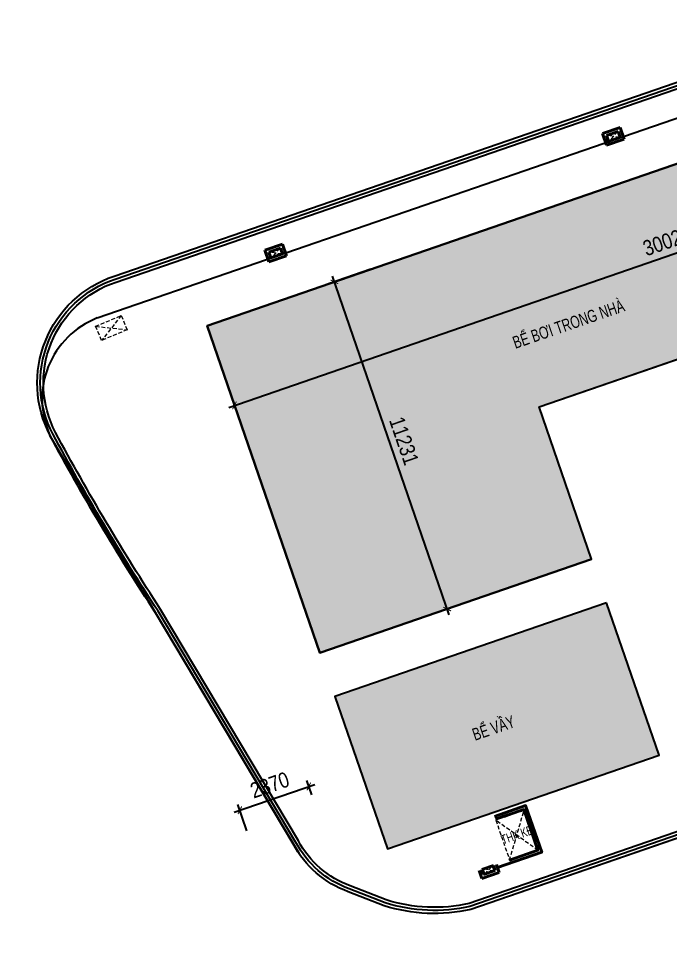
# Model space of a CAD drawing. Header units: millimetres. Extents: x -361611864 to 361244677, y -284134798 to 284403648.
# Drawn here: x -108329 to -87152, y 22373 to 52144 of the extents above; entities that cross this region are included whole.
import ezdxf
from ezdxf.enums import TextEntityAlignment as Align
from ezdxf.xclip import XClip

# ---------------------------------------------------------------- set-up
doc = ezdxf.new("R2010")
doc.units = ezdxf.units.MM
doc.header["$MEASUREMENT"] = 0
doc.header["$XCLIPFRAME"] = 0
doc.linetypes.add('HIDDEN', pattern=[0.375, 0.25, -0.125])
doc.layers.add('A-COLUMN UPDATE', color=7, linetype='Continuous', true_color=0xff1f1f)
doc.layers.add('Xref_ST_MBDV Cot vach 30.7.2022$0$Xref_ST_MBDV Cot vach 30.7.2022|Xref_ST_MBDV Cot vach 30.7.2022|Xref_ST_MBDV Cot vach 30.7.2022|Xref_ST_MBDV Cot vach 30.7.2022|A-REVCLOUD', color=7, linetype='Continuous', true_color=0xfa291e)
for name, color, linetype in [('A-GLAZ', 135, 'Continuous'), ('KT-Net manh', 139, 'Continuous'), ('KT-Text', 7, 'Continuous'), ('TNG', 50, 'Continuous'), ('Xref_ST_MBDV Cot vach 30.7.2022$0$KT-Dim', 8, 'Continuous'), ('Xref_ST_MBDV Cot vach 30.7.2022$0$KT-Text', 7, 'Continuous')]:
    doc.layers.add(name, color=color, linetype=linetype)
for name, color, linetype, lineweight in [('KT-Kich thuoc', 159, 'Continuous', 18), ('KT-lomo nuoc', 3, 'HIDDEN', 5), ('KT-Net cat', 1, 'Continuous', 40), ('SPE-MEP-HVAC', 140, 'Continuous', 0)]:
    doc.layers.add(name, color=color, linetype=linetype, lineweight=lineweight)
doc.styles.add('Arial', font='arial.ttf', dxfattribs={"width": 0.7})
doc.styles.add('Xref_ST_MBDV Cot vach 30.7.2022$0$Arial', font='arial.ttf', dxfattribs={"width": 0.7})
doc.styles.add('Xref_ST_MBDV Cot vach 30.7.2022$0$Arial Narrow', font='ARIALN.TTF')
doc.dimstyles.new('Xref_ST_MBDV Cot vach 30.7.2022$0$ccu12-200', dxfattribs={"dimscale": 200, "dimtxt": 2.5, "dimasz": 1, "dimexe": 1, "dimexo": 2, "dimgap": 1, "dimtad": 1, "dimdec": 0, "dimdsep": 46, "dimtxsty": 'Xref_ST_MBDV Cot vach 30.7.2022$0$Arial Narrow', "dimblk": 'Xref_ST_MBDV Cot vach 30.7.2022$0$_ARCHTICK', "dimcen": -1, "dimdle": 1, "dimclrd": 256, "dimclre": 256, "dimclrt": 3, "dimadec": 0, "dimazin": 2, "dimtfac": 0.1, "dimtdec": 0, "dimtmove": 0, "dimatfit": 1, "dimldrblk": 'Xref_ST_MBDV Cot vach 30.7.2022$0$_ARCHTICK', "dimfxl": 1, "dimtvp": 0.833333, "dimtolj": 1, "dimtzin": 12, "dimarcsym": 0})

# ---------------------------------------------------------------- blocks, each defined once
blk = doc.blocks.new('Xref_ST_MBDV Cot vach 30.7.2022$0$_ARCHTICK')
at = {"color": 0, "linetype": 'ByBlock', "const_width": 0.15}
blk.add_lwpolyline([(-0.5, -0.5), (0.5, 0.5)], dxfattribs=at)
blk = doc.blocks.new('*D187')
at = {"layer": 'Defpoints', "color": 0, "transparency": 16777216}
for p in [(-98898, 27217), (-98674, 26568, 0), (-100776, 25396)]:
    blk.add_point(p, dxfattribs=at)
at = {"layer": 'Xref_ST_MBDV Cot vach 30.7.2022$0$KT-Dim', "lineweight": -2, "transparency": 16777216}
for p, q in [((-98804, 26946), (-98963, 27406)), ((-101327, 26379), (-98709, 27282)), ((-100907, 25774), (-101203, 26633))]:
    blk.add_line(p, q, dxfattribs=at)
at = {"layer": 'Xref_ST_MBDV Cot vach 30.7.2022$0$KT-Dim', "lineweight": -2, "transparency": 16777216, "xscale": 200, "yscale": 200, "zscale": 200}
for p, rotation in [((-98898, 27217), 19.03457722453483), ((-101138, 26444), 199.0345772245348)]:
    blk.add_blockref('Xref_ST_MBDV Cot vach 30.7.2022$0$_ARCHTICK', p, dxfattribs=dict(at, rotation=rotation))
at = {"layer": 'Xref_ST_MBDV Cot vach 30.7.2022$0$KT-Dim', "color": 3, "transparency": 16777216, "insert": (-100167, 27261), "char_height": 500, "attachment_point": 5, "rotation": 19.0346, "style": 'Xref_ST_MBDV Cot vach 30.7.2022$0$Arial Narrow'}
blk.add_mtext('\\A1;2370', dxfattribs=at)
blk = doc.blocks.new('*D188')
at = {"layer": 'Defpoints', "color": 0, "transparency": 16777216}
for p in [(-72930, 49381), (-72930, 49381), (-101312, 39583)]:
    blk.add_point(p, dxfattribs=at)
at = {"layer": 'Xref_ST_MBDV Cot vach 30.7.2022$0$KT-Dim', "lineweight": -2, "transparency": 16777216}
for p, q in [((-73061, 49759), (-72995, 49570)), ((-101501, 39517), (-72741, 49447)), ((-101442, 39961), (-101377, 39772))]:
    blk.add_line(p, q, dxfattribs=at)
at = {"layer": 'Xref_ST_MBDV Cot vach 30.7.2022$0$KT-Dim', "lineweight": -2, "transparency": 16777216, "xscale": 200, "yscale": 200, "zscale": 200}
for p, rotation in [((-72930, 49381), 19.04713795326904), ((-101312, 39583), 199.047137953269)]:
    blk.add_blockref('Xref_ST_MBDV Cot vach 30.7.2022$0$_ARCHTICK', p, dxfattribs=dict(at, rotation=rotation))
at = {"layer": 'Xref_ST_MBDV Cot vach 30.7.2022$0$KT-Dim', "color": 3, "transparency": 16777216, "insert": (-87269, 44912), "char_height": 500, "attachment_point": 5, "rotation": 19.0471, "style": 'Xref_ST_MBDV Cot vach 30.7.2022$0$Arial Narrow'}
blk.add_mtext('\\A1;30026', dxfattribs=at)
blk = doc.blocks.new('*D189')
at = {"layer": 'Defpoints', "color": 0, "transparency": 16777216}
for p in [(-96509, 44130), (-98069, 43592), (-92849, 33512)]:
    blk.add_point(p, dxfattribs=at)
at = {"layer": 'Xref_ST_MBDV Cot vach 30.7.2022$0$KT-Dim', "lineweight": -2, "transparency": 16777216}
for p, q in [((-96887, 43999), (-98258, 43527)), ((-94344, 32785), (-98134, 43781)), ((-93227, 33382), (-94598, 32909))]:
    blk.add_line(p, q, dxfattribs=at)
at = {"layer": 'Xref_ST_MBDV Cot vach 30.7.2022$0$KT-Dim', "lineweight": -2, "transparency": 16777216, "xscale": 200, "yscale": 200, "zscale": 200}
for p, rotation in [((-98069, 43592), 109.0204840006649), ((-94409, 32974), 289.020484000665)]:
    blk.add_blockref('Xref_ST_MBDV Cot vach 30.7.2022$0$_ARCHTICK', p, dxfattribs=dict(at, rotation=rotation))
at = {"layer": 'Xref_ST_MBDV Cot vach 30.7.2022$0$KT-Dim', "color": 3, "transparency": 16777216, "insert": (-95808, 38432), "char_height": 500, "attachment_point": 5, "rotation": 289.0205, "style": 'Xref_ST_MBDV Cot vach 30.7.2022$0$Arial Narrow'}
blk.add_mtext('\\A1;11231', dxfattribs=at)
blk = doc.blocks.new('l5 boundary')
at = {"layer": 'A-GLAZ', "elevation": 0}
blk.add_lwpolyline([(12675935, 1069203, -0.114033), (12687755, 1070668), (12702814, 1066317, -0.260467), (12705605, 1063842), (12711075, 1048030, 0.290863), (12714939, 1045359), (12744586, 1045359, -0.265528), (12747426, 1043237), (12750790, 1027631, -0.451371), (12745789, 1021759), (12700652, 1021759, -0.326781), (12695787, 1025328), (12691281, 1038349, 0.327702), (12675772, 1044606), (12658116, 1038514, -0.133076), (12655306, 1038632), (12654134, 1039088, -0.183721), (12652347, 1040641), (12647876, 1048143, -0.022157), (12644459, 1053899, -0.462092), (12646535, 1059064), (12675935, 1069203)], format="xyb", dxfattribs=at)
for points in [[(12675968, 1069109, -0.113956), (12687736, 1070569), (12702789, 1066220, -0.260691), (12705510, 1063809), (12710982, 1047994, 0.291185), (12714938, 1045259), (12744580, 1045259, -0.264299), (12747330, 1043206), (12750692, 1027613, -0.451113), (12745788, 1021859), (12700652, 1021859, -0.326852), (12695882, 1025360), (12691372, 1038392, 0.327998), (12675743, 1044701), (12658089, 1038611, -0.132658), (12655339, 1038726), (12654169, 1039182, -0.183978), (12652434, 1040690), (12647961, 1048196, -0.022163), (12644547, 1053946, -0.462097), (12646567, 1058970)], [(12676002, 1069015, -0.113879), (12687717, 1070471), (12702765, 1066123, -0.260924), (12705416, 1063777), (12710888, 1047958, 0.291495), (12714936, 1045159), (12744574, 1045159, -0.263018), (12747234, 1043175), (12750593, 1027596, -0.450846), (12745787, 1021959), (12700652, 1021959, -0.326925), (12695977, 1025391), (12691463, 1038435, 0.328292), (12675714, 1044797), (12658062, 1038707, -0.132227), (12655372, 1038821), (12654204, 1039275, -0.184247), (12652521, 1040739), (12648046, 1048249, -0.022168), (12644635, 1053992, -0.462102), (12646600, 1058875)]]:
    blk.add_lwpolyline(points, format="xyb", close=True, dxfattribs=at)
blk = doc.blocks.new('*U305')
at = {"layer": 'KT-lomo nuoc', "ltscale": 500}
for p, q in [((-346, 50), (28, 198)), ((-318, 248), (0, 0))]:
    blk.add_line(p, q, dxfattribs=at)
blk.add_lwpolyline([(-346, 50), (-318, 248), (28, 198), (0, 0)], close=True, dxfattribs=at)
blk = doc.blocks.new('*U312')
at = {"layer": 'KT-lomo nuoc', "ltscale": 500}
for p, q in [((321, 126), (0, 0)), ((24, 168), (297, -43))]:
    blk.add_line(p, q, dxfattribs=at)
blk.add_lwpolyline([(24, 168), (321, 126), (297, -43), (0, 0)], close=True, dxfattribs=at)
blk = doc.blocks.new('*U500')
at = {"layer": 'KT-lomo nuoc', "ltscale": 500}
for p, q in [((-472, -915), (0, 0)), ((277, -416), (-749, -498))]:
    blk.add_line(p, q, dxfattribs=at)
blk.add_lwpolyline([(277, -416), (-472, -915), (-749, -498), (0, 0)], close=True, dxfattribs=at)
blk = doc.blocks.new('CTN TN T39')
at = {"layer": 'KT-Net cat'}
for p, q in [((-84870, 21528, 0), (-85437, 21333, 0)), ((-84740, 21150, 0), (-84870, 21528, 0)), ((-85437, 21333, 0), (-85307, 20954, 0)), ((-84932, 21401, 0), (-85310, 21271, 0)), ((-85310, 21271, 0), (-85245, 21082, 0)), ((-85307, 20954, 0), (-84740, 21150, 0)), ((-85245, 21082, 0), (-84867, 21212, 0)), ((-84932, 21401, 0), (-84867, 21212, 0)), ((-95835, 17743, 0), (-96402, 17547, 0)), ((-95897, 17616, 0), (-96275, 17485, 0)), ((-95897, 17616, 0), (-95832, 17426, 0)), ((-95704, 17365, 0), (-95835, 17743, 0)), ((-96402, 17547, 0), (-96272, 17169, 0)), ((-96275, 17485, 0), (-96210, 17296, 0)), ((-96272, 17169, 0), (-95704, 17365, 0)), ((-96210, 17296, 0), (-95832, 17426, 0)), ((-89363, -2842, 0), (-89451, -2587, 0)), ((-88796, -2647, 0), (-89363, -2842, 0)), ((-89356, -2554, 0), (-88978, -2424, 0)), ((-89301, -2715, 0), (-89356, -2554, 0)), ((-88923, -2585, 0), (-89301, -2715, 0)), ((-88923, -2585, 0), (-88978, -2424, 0)), ((-88796, -2647, 0), (-88884, -2391, 0))]:
    blk.add_line(p, q, dxfattribs=at)
at = {"layer": 'KT-lomo nuoc', "linetype": 'HIDDEN', "xscale": -0.9999999999999997, "rotation": 10.8976534755902}
for p in [(-85221, 21090, 0), (-96186, 17304, 0)]:
    blk.add_blockref('*U305', p, dxfattribs=at)
at = {"layer": 'KT-lomo nuoc', "linetype": 'HIDDEN'}
for name, p, rotation in [('*U500', (-101704, 14618, 0), 169.1023465233103), ('*U312', (-89026, -2440, 0), 207.2301329308957)]:
    blk.add_blockref(name, p, dxfattribs=dict(at, rotation=rotation))
blk = doc.blocks.new('*U647')
at = {"linetype": 'HIDDEN', "ltscale": 500}
for p, q in [((-1169, -714), (-505, 828)), ((-1675, 114), (0, 0))]:
    blk.add_line(p, q, dxfattribs=at)
blk.add_lwpolyline([(-1169, -714), (-1675, 114), (-505, 828), (0, 0)], close=True, dxfattribs=at)

msp = doc.modelspace()

# ---------------------------------------------------------------- hatches: boundary and pattern name
at = {"layer": 'KT-Net manh', "true_color": 0x2776bb}
h = msp.add_hatch(dxfattribs=at)
h.set_pattern_fill('FLEX', color=152, scale=1000)
h.paths.add_polyline_path([(-71859.4, 46280.6), (-73817.5, 51952.1), (-102202.6, 42167), (-98542.3, 31549.3), (-89720.2, 34590.5), (-91424.9, 39535.9)])
h.paths.add_polyline_path([(-89231.3, 33172.4), (-98053.5, 30131.2), (-96348.7, 25185.9), (-87526.5, 28227.1)])

# ---------------------------------------------------------------- linework, layer by layer
for p, q in [((-70845.1, 31089.8), (-93639.7, 23225.5)), ((-70845.1, 31089.8), (-93639.7, 23225.5)), ((-99387.7, 25327.4), (-99387.7, 25327.4))]:
    msp.add_line(p, q)
at = {"layer": 'KT-Net cat'}
for points in [[(-92773.6, 24584.6), (-91336.8, 25080.6), (-91859, 26593), (-92870.4, 26243.8)], [(-92380.9, 24826), (-91464, 25142.5), (-91920.9, 26465.9), (-92837.8, 26149.3)]]:
    msp.add_lwpolyline(points, dxfattribs=at)
at = {"layer": 'TNG'}
for p, q in [((-91424.9, 39535.9, -0.3), (-71859.4, 46280.6, -0.3)), ((-89720.2, 34590.5, 1.7), (-91424.9, 39535.9, -0.3))]:
    msp.add_line(p, q, dxfattribs=at)
for points, elevation in [([(-98542.3, 31549.3), (-102202.6, 42167), (-73817.5, 51952.1), (-71859.4, 46280.6)], -0.3), ([(-89720.2, 34590.5), (-98542.3, 31549.3)], 1.7)]:
    msp.add_lwpolyline(points, dxfattribs=dict(at, elevation=elevation))
for points, elevation in [([(-71859.4, 46280.6), (-73817.5, 51952.1), (-102202.6, 42167), (-98542.3, 31549.3), (-89720.2, 34590.5), (-91424.9, 39535.9)], 0), ([(-89231.3, 33172.4), (-98053.5, 30131.2), (-96348.7, 25185.9), (-87526.5, 28227.1)], 1.7), ([(-89231.3, 33172.4), (-98053.5, 30131.2), (-96348.7, 25185.9), (-87526.5, 28227.1)], 0)]:
    msp.add_lwpolyline(points, close=True, dxfattribs=dict(at, elevation=elevation))
at = {"layer": 'Xref_ST_MBDV Cot vach 30.7.2022$0$Xref_ST_MBDV Cot vach 30.7.2022|Xref_ST_MBDV Cot vach 30.7.2022|Xref_ST_MBDV Cot vach 30.7.2022|Xref_ST_MBDV Cot vach 30.7.2022|A-REVCLOUD'}
for p, q in [((-105768.3, 42419.3), (-69079.8, 55076.6)), ((-99206.7, 25023.6), (-107302, 38607.4))]:
    msp.add_line(p, q, dxfattribs=at)
msp.add_arc((-104734.6, 39788.9), 2826.3, 111.4547, 204.71141, dxfattribs=at)

# ---------------------------------------------------------------- block references
at = {"layer": 'A-COLUMN UPDATE'}
ref = msp.add_blockref('l5 boundary', (-12751756.2, -1015288.9, 0), dxfattribs=at)
XClip(ref).set_block_clipping_path([(12617922.6520303302, 999473.9989193338), (12765146.6520303302, 1080853.421006578)])
at = {"layer": 'KT-Kich thuoc', "color": 2}
msp.add_blockref('CTN TN T39', (-3922.5, 27070.4, 0), dxfattribs=at)
at = {"layer": 'SPE-MEP-HVAC', "linetype": 'HIDDEN', "ltscale": 1000, "xscale": -1, "rotation": 320.4488274336413}
msp.add_blockref('*U647', (-92828, 26120.9), dxfattribs=at)

# ---------------------------------------------------------------- texts
at = {"layer": 'KT-Text', "extrusion": (-7.71519e-08, -2.67965e-08, 1), "style": 'Arial', "oblique": 360, "width": 0.7}
msp.add_text('THK KĐ', height=300, rotation=19, dxfattribs=at).set_placement((-92083.9, 25505.6, 0), align=Align.CENTER)
at = {"layer": 'Xref_ST_MBDV Cot vach 30.7.2022$0$KT-Text', "char_height": 400, "attachment_point": 2, "rotation": 19, "style": 'Xref_ST_MBDV Cot vach 30.7.2022$0$Arial'}
for s, insert, width in [('BỂ BƠI TRONG NHÀ', (-90531.9, 42411.1, 0), 4437.495), ('BỂ VẦY', (-92967.7, 29301.9, 2.9), 3000)]:
    msp.add_mtext(s, dxfattribs=dict(at, insert=insert, width=width))

# ---------------------------------------------------------------- dimensions: what is measured, and where the dimension line sits
at = {"layer": 'Xref_ST_MBDV Cot vach 30.7.2022$0$KT-Dim'}
for p1, p2, distance, picture, middle in [((-101311.7, 39582.6), (-72930, 49381.4), 0, '*D188', (-87269.4, 44912.4)), ((-92849.1, 33511.9), (-96509.3, 44129.6), 1649.7, '*D189', (-95808.4, 38431.5))]:
    dim = msp.add_aligned_dim(p1=p1, p2=p2, distance=distance, dimstyle='Xref_ST_MBDV Cot vach 30.7.2022$0$ccu12-200', dxfattribs=at)
    dim.commit()
    dim.dimension.update_dxf_attribs({"geometry": picture, "text_midpoint": middle})
dim = msp.add_linear_dim(base=(-98897.9, 27217.1), p1=(-100776.5, 25395.6), p2=(-98673.8, 26567.6, 0), angle=19.03458, dimstyle='Xref_ST_MBDV Cot vach 30.7.2022$0$ccu12-200', dxfattribs=at)
dim.commit()
dim.dimension.update_dxf_attribs({"geometry": '*D187', "text_midpoint": (-100166.5, 27261)})

doc.saveas('drawing.dxf')
